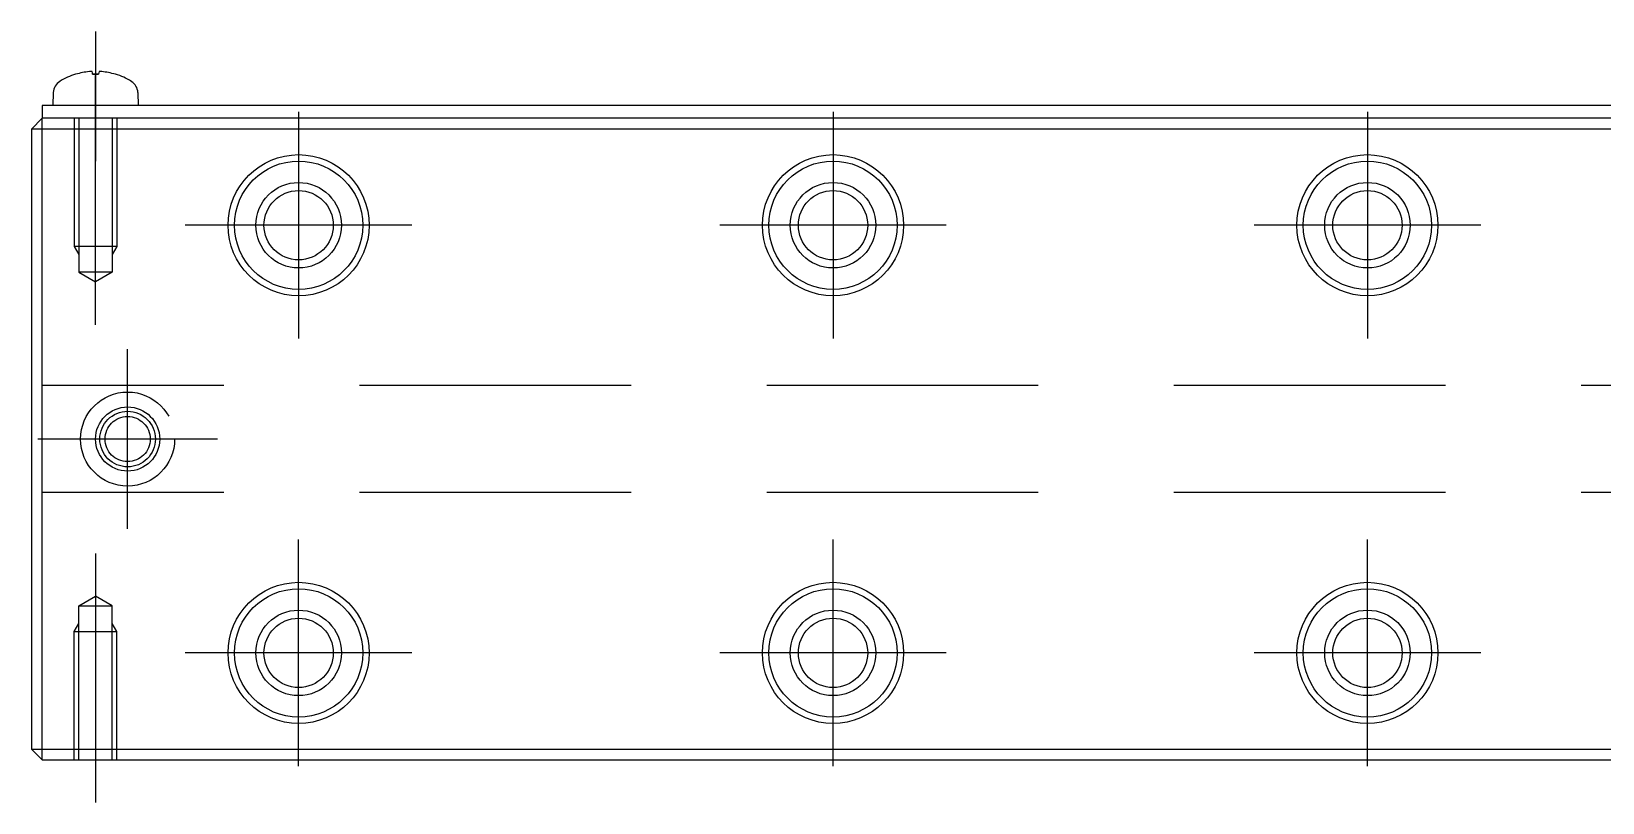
# Model space of a CAD drawing. Extents: x 1 to 398, y 0 to 247.
# Drawn here: x 124.5 to 198, y 4.3 to 40.4 of the extents above; entities that cross this region are included whole.
import ezdxf

# ---------------------------------------------------------------- set-up
doc = ezdxf.new("R2010")
doc.units = 0
doc.linetypes.add('CENTER', pattern=[50.8, 31.75, -6.35, 6.35, -6.35])
doc.linetypes.add('DASHED', pattern=[19.05, 12.7, -6.35])
doc.layers.get('0').update_dxf_attribs({"linetype": 'CONTINUOUS'})
doc.layers.add('CENTER', color=1, linetype='CENTER')

msp = doc.modelspace()

# ---------------------------------------------------------------- linework, layer by layer
at = {"color": 7, "linetype": 'CONTINUOUS'}
for p, q in [((126.548, 38.389), (126.546, 38.389)), ((126.548, 38.389), (126.546, 38.389)), ((127.603, 38.389), (127.327, 38.389)), ((127.327, 38.389), (127.603, 38.389)), ((128.382, 38.389), (128.384, 38.389)), ((128.382, 38.389), (128.384, 38.389)), ((125.486, 37.53), (125.465, 36.926)), ((125.486, 37.53), (125.465, 36.926)), ((129.444, 37.53), (129.465, 36.926)), ((129.444, 37.53), (129.465, 36.926)), ((124.965, 36.926), (124.965, 36.326)), ((323.965, 36.926), (124.965, 36.926)), ((124.965, 36.326), (124.465, 35.826)), ((323.965, 36.326), (124.965, 36.326)), ((124.965, 6.326), (124.965, 36.326)), ((124.465, 35.826), (124.465, 6.826)), ((324.465, 35.826), (124.465, 35.826)), ((124.465, 6.826), (124.965, 6.326)), ((124.465, 6.826), (324.465, 6.826)), ((124.965, 6.326), (323.965, 6.326))]:
    msp.add_line(p, q, dxfattribs=at)
at = {"color": 3, "linetype": 'DASHED'}
for p, q in [((126.465, 36.326), (126.465, 30.326)), ((126.682, 36.326), (126.682, 29.126)), ((128.249, 36.326), (128.249, 29.126)), ((128.465, 36.326), (128.465, 30.326)), ((126.465, 30.326), (126.682, 29.951)), ((128.465, 30.326), (126.465, 30.326)), ((128.465, 30.326), (128.249, 29.951)), ((128.249, 29.126), (126.682, 29.126)), ((126.682, 29.126), (127.465, 28.674)), ((128.249, 29.126), (127.465, 28.674)), ((323.965, 23.826), (124.965, 23.826)), ((323.965, 18.826), (124.965, 18.826)), ((126.682, 13.526), (127.465, 13.979)), ((128.249, 13.526), (127.465, 13.979)), ((126.682, 6.326), (126.682, 13.526)), ((126.682, 13.526), (128.249, 13.526)), ((128.249, 6.326), (128.249, 13.526)), ((126.465, 12.326), (126.682, 12.701)), ((128.465, 12.326), (128.249, 12.701)), ((126.465, 6.326), (126.465, 12.326)), ((126.465, 12.326), (128.465, 12.326)), ((128.465, 6.326), (128.465, 12.326))]:
    msp.add_line(p, q, dxfattribs=at)
at = {"color": 3, "linetype": 'CONTINUOUS'}
for centre, radius in [((136.965, 31.326), 3.3), ((161.965, 31.326), 3.3), ((186.965, 31.326), 3.3), ((136.965, 31.326), 3), ((161.965, 31.326), 3), ((186.965, 31.326), 3), ((136.965, 31.326), 2), ((161.965, 31.326), 2), ((186.965, 31.326), 2), ((136.965, 11.326), 3.3), ((136.965, 11.326), 3), ((161.965, 11.326), 3.3), ((161.965, 11.326), 3), ((186.965, 11.326), 3.3), ((186.965, 11.326), 3), ((136.965, 11.326), 2), ((161.965, 11.326), 2), ((186.965, 11.326), 2)]:
    msp.add_circle(centre, radius, dxfattribs=at)
at = {"color": 7, "linetype": 'CONTINUOUS'}
for centre in [(136.965, 31.326), (161.965, 31.326), (186.965, 31.326), (136.965, 11.326), (161.965, 11.326), (186.965, 11.326)]:
    msp.add_circle(centre, 1.621, dxfattribs=at)
at = {"color": 3, "linetype": 'DASHED'}
for radius in [2.2, 1.5, 1.3, 1.056]:
    msp.add_circle((128.965, 21.326), radius, dxfattribs=at)
at = {"color": 7, "linetype": 'CONTINUOUS'}
for centre, radius, start, end in [((127.465, 35.326), 3.2, 107.01118, 121.54462), ((127.465, 35.326), 3.2, 107.01118, 121.54462), ((126.546, 38.329), 0.06, 90, 107.01118), ((126.546, 38.329), 0.06, 90, 107.01118), ((127.461, 35.318), 3.204, 95.10359, 106.72026), ((127.461, 35.318), 3.204, 95.10359, 106.72026), ((127.295, 37.179), 1.336, 93.07051, 95.12333), ((127.295, 37.179), 1.336, 93.07051, 95.12333), ((127.276, 37.512), 1.002, 92.36147, 93.00611), ((127.276, 37.512), 1.002, 92.36147, 93.00611), ((127.272, 37.622), 0.892, 91.6813, 92.36401), ((127.272, 37.622), 0.892, 91.6813, 92.36401), ((127.267, 37.77), 0.744, 90.92575, 91.68499), ((127.267, 37.77), 0.744, 90.92575, 91.68499), ((127.265, 37.942), 0.572, 90.03614, 90.93161), ((127.265, 37.942), 0.572, 90.03614, 90.93161), ((127.265, 38.096), 0.417, 88.93114, 90.0344), ((127.265, 38.096), 0.417, 88.93114, 90.0344), ((127.267, 38.2), 0.314, 87.59984, 88.94114), ((127.267, 38.2), 0.314, 87.59984, 88.94114), ((127.271, 38.301), 0.212, 85.85577, 87.61818), ((127.271, 38.301), 0.212, 85.85577, 87.61818), ((127.277, 38.389), 0.125, 83.33882, 85.89498), ((127.277, 38.389), 0.125, 83.33882, 85.89498), ((127.285, 38.45), 0.0626, 79.30848, 83.40512), ((127.285, 38.45), 0.0626, 79.30848, 83.40512), ((127.291, 38.484), 0.028, 72.59563, 79.47496), ((127.291, 38.484), 0.028, 72.59563, 79.47496), ((127.297, 38.502), 0.00929, 59.01891, 73.16801), ((127.297, 38.502), 0.00929, 59.01891, 73.16801), ((127.3, 38.508), 0.00222, 24.0996, 60.43201), ((127.3, 38.508), 0.00222, 24.0996, 60.43201), ((126.213, 38.227), 1.125, 8.13061, 14.50962), ((126.213, 38.227), 1.125, 8.13061, 14.50962), ((128.717, 38.227), 1.125, 165.49038, 171.86939), ((128.717, 38.227), 1.125, 165.49038, 171.86939), ((127.63, 38.508), 0.00222, 119.56799, 155.9004), ((127.63, 38.508), 0.00222, 119.56799, 155.9004), ((127.633, 38.502), 0.00929, 106.83199, 120.98109), ((127.633, 38.502), 0.00929, 106.83199, 120.98109), ((127.639, 38.484), 0.028, 100.52504, 107.40437), ((127.639, 38.484), 0.028, 100.52504, 107.40437), ((127.645, 38.45), 0.0626, 96.59488, 100.69152), ((127.645, 38.45), 0.0626, 96.59488, 100.69152), ((127.653, 38.389), 0.125, 94.10502, 96.66118), ((127.653, 38.389), 0.125, 94.10502, 96.66118), ((127.659, 38.301), 0.212, 92.38182, 94.14423), ((127.659, 38.301), 0.212, 92.38182, 94.14423), ((127.664, 38.2), 0.314, 91.05886, 92.40016), ((127.664, 38.2), 0.314, 91.05886, 92.40016), ((127.666, 38.096), 0.417, 89.9656, 91.06886), ((127.666, 38.096), 0.417, 89.9656, 91.06886), ((127.665, 37.942), 0.572, 89.06839, 89.96386), ((127.665, 37.942), 0.572, 89.06839, 89.96386), ((127.663, 37.77), 0.744, 88.31501, 89.07425), ((127.663, 37.77), 0.744, 88.31501, 89.07425), ((127.658, 37.622), 0.892, 87.63599, 88.3187), ((127.658, 37.622), 0.892, 87.63599, 88.3187), ((127.654, 37.512), 1.002, 86.99389, 87.63853), ((127.654, 37.512), 1.002, 86.99389, 87.63853), ((127.635, 37.179), 1.336, 84.87667, 86.92949), ((127.635, 37.179), 1.336, 84.87667, 86.92949), ((127.469, 35.318), 3.204, 73.27974, 84.89641), ((127.469, 35.318), 3.204, 73.27974, 84.89641), ((128.384, 38.329), 0.06, 72.98882, 90), ((128.384, 38.329), 0.06, 72.98882, 90), ((127.465, 35.326), 3.2, 58.45538, 72.98882), ((127.465, 35.326), 3.2, 58.45538, 72.98882), ((126.126, 37.508), 0.64, 121.54462, 178), ((126.126, 37.508), 0.64, 121.54462, 178), ((128.804, 37.508), 0.64, 2, 58.45538), ((128.804, 37.508), 0.64, 2, 58.45538)]:
    msp.add_arc(centre, radius, start, end, dxfattribs=at)
at = {"layer": 'CENTER', "color": 1, "linetype": 'CENTER'}
for p, q in [((127.465, 40.389), (127.465, 34.326)), ((127.465, 26.674), (127.465, 38.326)), ((136.965, 36.626), (136.965, 26.026)), ((161.965, 36.626), (161.965, 26.026)), ((186.965, 36.626), (186.965, 26.026)), ((136.965, 35.326), (136.965, 27.326)), ((161.965, 35.326), (161.965, 27.326)), ((186.965, 35.326), (186.965, 27.326)), ((142.265, 31.326), (131.665, 31.326)), ((140.965, 31.326), (132.965, 31.326)), ((167.265, 31.326), (156.665, 31.326)), ((165.965, 31.326), (157.965, 31.326)), ((192.265, 31.326), (181.665, 31.326)), ((190.965, 31.326), (182.965, 31.326)), ((128.965, 17.126), (128.965, 25.526)), ((133.165, 21.326), (124.765, 21.326)), ((136.965, 6.026), (136.965, 16.626)), ((161.965, 6.026), (161.965, 16.626)), ((186.965, 6.026), (186.965, 16.626)), ((127.465, 15.979), (127.465, 4.326)), ((136.965, 7.326), (136.965, 15.326)), ((161.965, 7.326), (161.965, 15.326)), ((186.965, 7.326), (186.965, 15.326)), ((142.265, 11.326), (131.665, 11.326)), ((140.965, 11.326), (132.965, 11.326)), ((167.265, 11.326), (156.665, 11.326)), ((165.965, 11.326), (157.965, 11.326)), ((192.265, 11.326), (181.665, 11.326)), ((190.965, 11.326), (182.965, 11.326))]:
    msp.add_line(p, q, dxfattribs=at)

doc.saveas('drawing.dxf')
